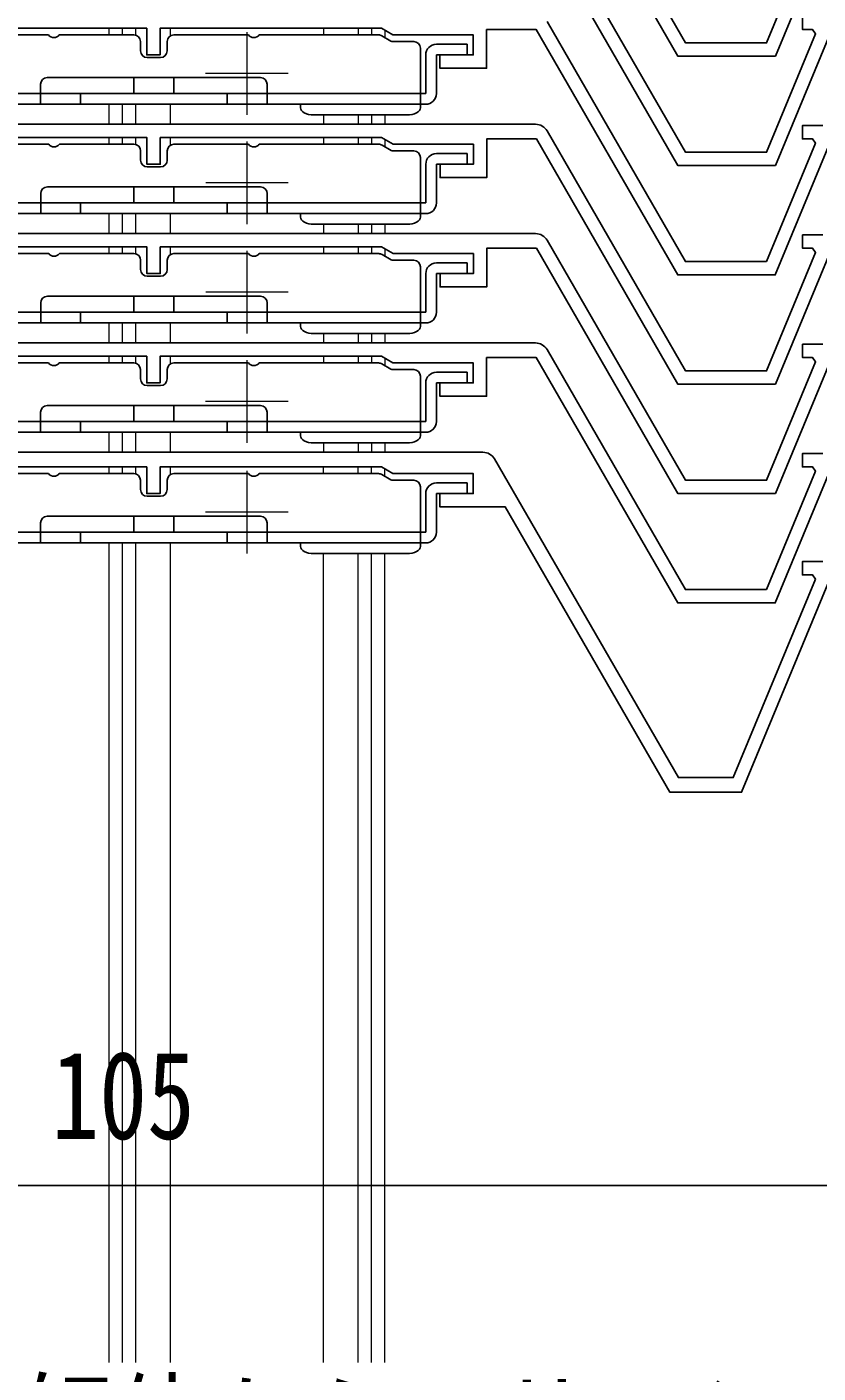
# Model space of a CAD drawing. Units: millimetres, scale not verified. Extents: x -527 to 523, y -789 to 788.
# Drawn here: x -412.4 to -353, y 95.6 to 196.6 of the extents above; entities that cross this region are included whole.
import ezdxf
from ezdxf.enums import TextEntityAlignment as Align

# ---------------------------------------------------------------- set-up
doc = ezdxf.new("R2010")
doc.units = ezdxf.units.MM
doc.header["$LTSCALE"] = 4
for name, color, linetype in [('0-2_YKK_11', 7, 'Continuous'), ('0-5_YKK_13', 4, 'Continuous'), ('0-7_YKK_D', 6, 'Continuous')]:
    doc.layers.add(name, color=color, linetype=linetype)
doc.layers.add('0-4_YKK_12', color=2, linetype='Continuous', lineweight=18)
doc.styles.add('ＭＳ ゴシック', font='')
doc.styles.get('ＭＳ ゴシック').set_extended_font_data('MS Gothic')

msp = doc.modelspace()

# ---------------------------------------------------------------- linework, layer by layer
at = {"layer": '0-2_YKK_11'}
for p, q in [((-374.226, 189.26), (-437.571, 189.26)), ((-374.226, 181.06), (-437.571, 181.06)), ((-374.235, 172.86), (-437.579, 172.86)), ((-378.177, 164.66), (-437.579, 164.66))]:
    msp.add_line(p, q, dxfattribs=at)
for points in [[(-352.671, 205.56), (-354.191, 205.56), (-354.191, 204.56), (-353.435, 204.56), (-353.219, 204.237), (-356.896, 195.36), (-362.968, 195.36), (-373.36, 213.36)], [(-374.169, 212.76), (-363.545, 194.36), (-356.228, 194.36), (-351.129, 206.668)], [(-352.671, 197.36), (-354.191, 197.36), (-354.191, 196.36), (-353.435, 196.36), (-353.219, 196.037), (-356.896, 187.16), (-362.968, 187.16), (-373.36, 205.16)], [(-374.169, 204.56), (-363.545, 186.16), (-356.228, 186.16), (-351.129, 198.468)], [(-352.68, 189.16), (-354.2, 189.16), (-354.2, 188.16), (-353.443, 188.16), (-353.228, 187.837), (-356.905, 178.96), (-362.977, 178.96), (-373.369, 196.96)], [(-420, 196.46), (-403.4, 196.46), (-403.4, 194.46), (-402.4, 194.46), (-402.4, 196.46), (-385.8, 196.46), (-384.934, 195.96), (-378.9, 195.96), (-378.9, 194.46), (-381.4, 194.46), (-381.4, 193.46), (-377.9, 193.46), (-377.9, 196.36), (-374.177, 196.36), (-363.554, 177.96), (-356.236, 177.96), (-351.138, 190.268)], [(-419.991, 188.26), (-403.391, 188.26), (-403.391, 186.26), (-402.391, 186.26), (-402.391, 188.26), (-385.791, 188.26), (-384.925, 187.76), (-378.891, 187.76), (-378.891, 186.26), (-381.391, 186.26), (-381.391, 185.26), (-377.891, 185.26), (-377.891, 188.16), (-374.169, 188.16), (-363.545, 169.76), (-356.228, 169.76), (-351.129, 182.068)], [(-352.671, 180.96), (-354.191, 180.96), (-354.191, 179.96), (-353.435, 179.96), (-353.219, 179.637), (-356.896, 170.76), (-362.968, 170.76), (-373.36, 188.76)], [(-419.991, 180.06), (-403.391, 180.06), (-403.391, 178.06), (-402.391, 178.06), (-402.391, 180.06), (-385.791, 180.06), (-384.925, 179.56), (-378.891, 179.56), (-378.891, 178.06), (-381.391, 178.06), (-381.391, 177.06), (-377.891, 177.06), (-377.891, 179.96), (-374.169, 179.96), (-363.545, 161.56), (-356.228, 161.56), (-351.129, 173.868)], [(-352.671, 172.76), (-354.191, 172.76), (-354.191, 171.76), (-353.435, 171.76), (-353.219, 171.437), (-356.896, 162.56), (-362.968, 162.56), (-373.36, 180.56)], [(-420, 171.86), (-403.4, 171.86), (-403.4, 169.86), (-402.4, 169.86), (-402.4, 171.86), (-385.8, 171.86), (-384.934, 171.36), (-378.9, 171.36), (-378.9, 169.86), (-381.4, 169.86), (-381.4, 168.86), (-377.9, 168.86), (-377.9, 171.76), (-374.177, 171.76), (-363.554, 153.36), (-356.236, 153.36), (-351.138, 165.668)], [(-352.68, 164.56), (-354.2, 164.56), (-354.2, 163.56), (-353.443, 163.56), (-353.228, 163.237), (-356.905, 154.36), (-362.977, 154.36), (-373.369, 172.36)], [(-420, 163.56), (-403.4, 163.56), (-403.4, 161.56), (-402.4, 161.56), (-402.4, 163.56), (-385.8, 163.56), (-384.934, 163.06), (-378.9, 163.06), (-378.9, 161.56), (-381.4, 161.56), (-381.4, 160.56), (-376.503, 160.56), (-364.148, 139.16), (-358.763, 139.16), (-351.138, 157.568)], [(-353.228, 155.137), (-359.39, 140.26), (-363.513, 140.26), (-377.311, 164.16)], [(-352.68, 156.46), (-354.2, 156.46), (-354.2, 155.46), (-353.443, 155.46), (-353.228, 155.137)]]:
    msp.add_lwpolyline(points, dxfattribs=at)
for centre in [(-374.226, 188.26), (-374.226, 180.06), (-374.235, 171.86), (-378.177, 163.66)]:
    msp.add_arc(centre, 1, 30, 90, dxfattribs=at)
at = {"layer": '0-4_YKK_12'}
for p, q in [((-406.241, 196.46), (-406.241, 195.96)), ((-405.241, 196.46), (-405.241, 195.96)), ((-404.241, 196.46), (-404.241, 195.942)), ((-401.641, 196.46), (-401.641, 195.882)), ((-395.891, 196.16), (-395.891, 189.96)), ((-390.141, 196.46), (-390.141, 195.96)), ((-387.541, 196.46), (-387.541, 195.96)), ((-386.541, 196.46), (-386.541, 195.96)), ((-385.541, 196.315), (-385.541, 195.768)), ((-392.791, 193.06), (-398.991, 193.06)), ((-406.241, 190.76), (-406.241, 189.26)), ((-405.241, 190.76), (-405.241, 189.26)), ((-404.241, 190.76), (-404.241, 189.26)), ((-401.641, 190.76), (-401.641, 189.26)), ((-390.141, 189.96), (-390.141, 189.26)), ((-387.541, 189.96), (-387.541, 189.26)), ((-386.541, 189.96), (-386.541, 189.26)), ((-385.541, 189.96), (-385.541, 189.26)), ((-406.241, 188.26), (-406.241, 187.76)), ((-405.241, 188.26), (-405.241, 187.76)), ((-404.241, 188.26), (-404.241, 187.744)), ((-401.641, 188.26), (-401.641, 187.676)), ((-395.883, 187.96), (-395.883, 181.76)), ((-390.141, 188.26), (-390.141, 187.76)), ((-387.541, 188.26), (-387.541, 187.76)), ((-386.541, 188.26), (-386.541, 187.76)), ((-385.541, 188.12), (-385.541, 187.573)), ((-392.783, 184.86), (-398.983, 184.86)), ((-406.241, 182.56), (-406.241, 181.06)), ((-405.241, 182.56), (-405.241, 181.06)), ((-404.241, 182.56), (-404.241, 181.06)), ((-401.641, 182.56), (-401.641, 181.06)), ((-390.141, 181.76), (-390.141, 181.06)), ((-387.541, 181.76), (-387.541, 181.06)), ((-386.541, 181.76), (-386.541, 181.06)), ((-385.541, 181.76), (-385.541, 181.06)), ((-406.241, 180.06), (-406.241, 179.56)), ((-405.241, 180.06), (-405.241, 179.56)), ((-404.241, 180.06), (-404.241, 179.544)), ((-401.641, 180.06), (-401.641, 179.476)), ((-395.883, 179.76), (-395.883, 173.56)), ((-390.141, 180.06), (-390.141, 179.56)), ((-387.541, 180.06), (-387.541, 179.56)), ((-386.541, 180.06), (-386.541, 179.56)), ((-385.541, 179.92), (-385.541, 179.373)), ((-392.783, 176.66), (-398.983, 176.66)), ((-406.241, 174.36), (-406.241, 172.86)), ((-405.241, 174.36), (-405.241, 172.86)), ((-404.241, 174.36), (-404.241, 172.86)), ((-401.641, 174.36), (-401.641, 172.86)), ((-390.141, 173.56), (-390.141, 172.86)), ((-387.541, 173.56), (-387.541, 172.86)), ((-386.541, 173.56), (-386.541, 172.86)), ((-385.541, 173.56), (-385.541, 172.86)), ((-406.241, 171.86), (-406.241, 171.36)), ((-405.241, 171.86), (-405.241, 171.36)), ((-404.241, 171.86), (-404.241, 171.342)), ((-401.641, 171.86), (-401.641, 171.282)), ((-390.141, 171.86), (-390.141, 171.36)), ((-387.541, 171.86), (-387.541, 171.36)), ((-386.541, 171.86), (-386.541, 171.36)), ((-385.541, 171.715), (-385.541, 171.168)), ((-395.891, 171.56), (-395.891, 165.36)), ((-392.791, 168.46), (-398.991, 168.46)), ((-406.241, 166.16), (-406.241, 164.66)), ((-405.241, 166.16), (-405.241, 164.66)), ((-404.241, 166.16), (-404.241, 164.66)), ((-401.641, 166.16), (-401.641, 164.66)), ((-390.141, 165.36), (-390.141, 164.66)), ((-387.541, 165.36), (-387.541, 164.66)), ((-386.541, 165.36), (-386.541, 164.66)), ((-385.541, 165.36), (-385.541, 164.66)), ((-406.256, 163.56), (-406.256, 163.06)), ((-405.256, 163.56), (-405.256, 163.06)), ((-404.256, 163.56), (-404.256, 163.046)), ((-401.656, 163.56), (-401.656, 162.972)), ((-390.156, 163.56), (-390.156, 163.06)), ((-387.556, 163.56), (-387.556, 163.06)), ((-386.556, 163.56), (-386.556, 163.06)), ((-395.891, 163.26), (-395.891, 157.06)), ((-385.556, 163.419), (-385.556, 162.877)), ((-392.791, 160.16), (-398.991, 160.16)), ((-406.256, 157.86), (-406.256, 96.394)), ((-405.256, 157.86), (-405.256, 96.394)), ((-404.256, 157.86), (-404.256, 96.394)), ((-401.656, 157.86), (-401.656, 96.394)), ((-390.156, 157.06), (-390.156, 96.394)), ((-387.556, 157.06), (-387.556, 96.394)), ((-386.556, 157.06), (-386.556, 96.394)), ((-385.556, 157.06), (-385.556, 96.394))]:
    msp.add_line(p, q, dxfattribs=at)
at = {"layer": '0-5_YKK_13'}
for p, q in [((-410.773, 195.96), (-419.739, 195.96)), ((-404.373, 195.96), (-409.973, 195.96)), ((-401.373, 195.96), (-395.773, 195.96)), ((-394.973, 195.96), (-386.007, 195.96)), ((-385.757, 195.893), (-385.077, 195.5)), ((-403.873, 194.76), (-403.873, 195.46)), ((-401.873, 195.46), (-401.873, 194.76)), ((-384.927, 195.46), (-383.373, 195.46)), ((-382.873, 191.56), (-382.873, 194.96)), ((-402.373, 194.26), (-403.373, 194.26)), ((-382.473, 194.46), (-382.473, 191.56)), ((-381.673, 191.56), (-381.673, 194.46)), ((-381.673, 194.46), (-379.373, 194.46)), ((-411.374, 190.76), (-411.374, 192.26)), ((-410.874, 192.76), (-394.874, 192.76)), ((-404.373, 192.76), (-404.373, 191.56)), ((-401.373, 191.56), (-401.373, 192.76)), ((-394.374, 190.76), (-394.374, 192.26)), ((-422.873, 191.56), (-411.374, 191.56)), ((-394.374, 191.56), (-411.374, 191.56)), ((-408.374, 190.76), (-408.374, 191.56)), ((-397.374, 191.56), (-397.374, 190.76)), ((-394.374, 191.56), (-382.873, 191.56)), ((-382.873, 190.76), (-382.873, 191.56)), ((-382.473, 191.56), (-382.873, 191.56)), ((-409.873, 190.76), (-397.373, 190.76)), ((-397.373, 190.76), (-395.873, 190.76)), ((-382.873, 190.76), (-395.873, 190.76)), ((-391.873, 190.76), (-391.873, 190.493)), ((-390.873, 189.96), (-383.873, 189.96)), ((-382.873, 190.76), (-382.473, 190.76)), ((-382.873, 190.76), (-382.873, 190.493)), ((-410.765, 187.76), (-419.731, 187.76)), ((-404.365, 187.76), (-409.965, 187.76)), ((-403.865, 186.56), (-403.865, 187.26)), ((-401.865, 187.26), (-401.865, 186.56)), ((-401.365, 187.76), (-395.765, 187.76)), ((-394.965, 187.76), (-385.999, 187.76)), ((-385.749, 187.693), (-385.068, 187.3)), ((-384.918, 187.26), (-383.365, 187.26)), ((-402.365, 186.06), (-403.365, 186.06)), ((-382.865, 183.36), (-382.865, 186.76)), ((-382.465, 186.26), (-382.465, 183.36)), ((-381.665, 183.36), (-381.665, 186.26)), ((-381.665, 186.26), (-379.365, 186.26)), ((-411.365, 182.56), (-411.365, 184.06)), ((-410.865, 184.56), (-394.865, 184.56)), ((-404.365, 184.56), (-404.365, 183.36)), ((-401.365, 183.36), (-401.365, 184.56)), ((-394.365, 182.56), (-394.365, 184.06)), ((-422.865, 183.36), (-411.365, 183.36)), ((-394.365, 183.36), (-411.365, 183.36)), ((-408.365, 182.56), (-408.365, 183.36)), ((-397.365, 183.36), (-397.365, 182.56)), ((-394.365, 183.36), (-382.865, 183.36)), ((-382.865, 182.56), (-382.865, 183.36)), ((-382.465, 183.36), (-382.865, 183.36)), ((-409.865, 182.56), (-397.365, 182.56)), ((-397.365, 182.56), (-395.865, 182.56)), ((-382.865, 182.56), (-395.865, 182.56)), ((-391.865, 182.56), (-391.865, 182.293)), ((-390.865, 181.76), (-383.865, 181.76)), ((-382.865, 182.56), (-382.465, 182.56)), ((-382.865, 182.56), (-382.865, 182.293)), ((-410.765, 179.56), (-419.731, 179.56)), ((-404.365, 179.56), (-409.965, 179.56)), ((-403.865, 178.36), (-403.865, 179.06)), ((-401.865, 179.06), (-401.865, 178.36)), ((-401.365, 179.56), (-395.765, 179.56)), ((-394.965, 179.56), (-385.999, 179.56)), ((-385.749, 179.493), (-385.068, 179.1)), ((-384.918, 179.06), (-383.365, 179.06)), ((-402.365, 177.86), (-403.365, 177.86)), ((-382.865, 175.16), (-382.865, 178.56)), ((-382.465, 178.06), (-382.465, 175.16)), ((-381.665, 175.16), (-381.665, 178.06)), ((-381.665, 178.06), (-379.365, 178.06)), ((-411.365, 174.36), (-411.365, 175.86)), ((-410.865, 176.36), (-394.865, 176.36)), ((-404.365, 176.36), (-404.365, 175.16)), ((-401.365, 175.16), (-401.365, 176.36)), ((-394.365, 174.36), (-394.365, 175.86)), ((-422.865, 175.16), (-411.365, 175.16)), ((-394.365, 175.16), (-411.365, 175.16)), ((-408.365, 174.36), (-408.365, 175.16)), ((-397.365, 175.16), (-397.365, 174.36)), ((-394.365, 175.16), (-382.865, 175.16)), ((-382.865, 174.36), (-382.865, 175.16)), ((-382.465, 175.16), (-382.865, 175.16)), ((-409.865, 174.36), (-397.365, 174.36)), ((-397.365, 174.36), (-395.865, 174.36)), ((-382.865, 174.36), (-395.865, 174.36)), ((-391.865, 174.36), (-391.865, 174.093)), ((-382.865, 174.36), (-382.465, 174.36)), ((-382.865, 174.36), (-382.865, 174.093)), ((-390.865, 173.56), (-383.865, 173.56)), ((-410.773, 171.36), (-419.739, 171.36)), ((-404.373, 171.36), (-409.973, 171.36)), ((-403.873, 170.16), (-403.873, 170.86)), ((-401.873, 170.86), (-401.873, 170.16)), ((-401.373, 171.36), (-395.773, 171.36)), ((-394.973, 171.36), (-386.007, 171.36)), ((-385.757, 171.293), (-385.077, 170.9)), ((-384.927, 170.86), (-383.373, 170.86)), ((-402.373, 169.66), (-403.373, 169.66)), ((-382.873, 166.96), (-382.873, 170.36)), ((-382.473, 169.86), (-382.473, 166.96)), ((-381.673, 166.96), (-381.673, 169.86)), ((-381.673, 169.86), (-379.373, 169.86)), ((-411.374, 166.16), (-411.374, 167.66)), ((-410.874, 168.16), (-394.874, 168.16)), ((-404.373, 168.16), (-404.373, 166.96)), ((-401.373, 166.96), (-401.373, 168.16)), ((-394.374, 166.16), (-394.374, 167.66)), ((-422.873, 166.96), (-411.374, 166.96)), ((-394.374, 166.96), (-411.374, 166.96)), ((-408.374, 166.16), (-408.374, 166.96)), ((-397.374, 166.96), (-397.374, 166.16)), ((-394.374, 166.96), (-382.873, 166.96)), ((-382.873, 166.16), (-382.873, 166.96)), ((-382.473, 166.96), (-382.873, 166.96)), ((-409.873, 166.16), (-397.373, 166.16)), ((-397.373, 166.16), (-395.873, 166.16)), ((-382.873, 166.16), (-395.873, 166.16)), ((-391.873, 166.16), (-391.873, 165.893)), ((-382.873, 166.16), (-382.473, 166.16)), ((-382.873, 166.16), (-382.873, 165.893)), ((-390.873, 165.36), (-383.873, 165.36)), ((-410.773, 163.06), (-419.739, 163.06)), ((-404.373, 163.06), (-409.973, 163.06)), ((-403.873, 161.86), (-403.873, 162.56)), ((-401.873, 162.56), (-401.873, 161.86)), ((-401.373, 163.06), (-395.773, 163.06)), ((-394.973, 163.06), (-386.007, 163.06)), ((-385.757, 162.993), (-385.077, 162.6)), ((-384.927, 162.56), (-383.373, 162.56)), ((-382.873, 158.66), (-382.873, 162.06)), ((-382.473, 161.56), (-382.473, 158.66)), ((-381.673, 158.66), (-381.673, 161.56)), ((-381.673, 161.56), (-379.373, 161.56)), ((-402.373, 161.36), (-403.373, 161.36)), ((-410.874, 159.86), (-394.874, 159.86)), ((-404.373, 159.86), (-404.373, 158.66)), ((-401.373, 158.66), (-401.373, 159.86)), ((-422.873, 158.66), (-411.374, 158.66)), ((-411.374, 157.86), (-411.374, 159.36)), ((-394.374, 158.66), (-411.374, 158.66)), ((-408.374, 157.86), (-408.374, 158.66)), ((-397.374, 158.66), (-397.374, 157.86)), ((-394.374, 157.86), (-394.374, 159.36)), ((-394.374, 158.66), (-382.873, 158.66)), ((-382.873, 157.86), (-382.873, 158.66)), ((-382.473, 158.66), (-382.873, 158.66)), ((-409.873, 157.86), (-397.373, 157.86)), ((-397.373, 157.86), (-395.873, 157.86)), ((-382.873, 157.86), (-395.873, 157.86)), ((-391.873, 157.86), (-391.873, 157.593)), ((-382.873, 157.86), (-382.473, 157.86)), ((-382.873, 157.86), (-382.873, 157.593)), ((-390.873, 157.06), (-383.873, 157.06))]:
    msp.add_line(p, q, dxfattribs=at)
for points in [[(-381.673, 195.26), (-379.373, 195.26), (-379.373, 194.46)], [(-409.873, 190.76), (-422.873, 190.76), (-422.873, 191.56)], [(-391.873, 190.493), (-391.854, 190.389), (-391.797, 190.289), (-391.705, 190.197), (-391.581, 190.116), (-391.429, 190.05), (-391.256, 190), (-391.069, 189.97), (-390.873, 189.96)], [(-383.873, 189.96), (-383.678, 189.97), (-383.491, 190), (-383.318, 190.05), (-383.166, 190.116), (-383.042, 190.197), (-382.95, 190.289), (-382.893, 190.389), (-382.873, 190.493)], [(-381.665, 187.06), (-379.365, 187.06), (-379.365, 186.26)], [(-409.865, 182.56), (-422.865, 182.56), (-422.865, 183.36)], [(-391.865, 182.293), (-391.846, 182.189), (-391.789, 182.089), (-391.696, 181.997), (-391.572, 181.916), (-391.42, 181.85), (-391.247, 181.8), (-391.06, 181.77), (-390.865, 181.76)], [(-383.865, 181.76), (-383.67, 181.77), (-383.482, 181.8), (-383.309, 181.85), (-383.158, 181.916), (-383.033, 181.997), (-382.941, 182.089), (-382.884, 182.189), (-382.865, 182.293)], [(-381.665, 178.86), (-379.365, 178.86), (-379.365, 178.06)], [(-409.865, 174.36), (-422.865, 174.36), (-422.865, 175.16)], [(-391.865, 174.093), (-391.846, 173.989), (-391.789, 173.889), (-391.696, 173.797), (-391.572, 173.716), (-391.42, 173.65), (-391.247, 173.6), (-391.06, 173.57), (-390.865, 173.56)], [(-383.865, 173.56), (-383.67, 173.57), (-383.482, 173.6), (-383.309, 173.65), (-383.158, 173.716), (-383.033, 173.797), (-382.941, 173.889), (-382.884, 173.989), (-382.865, 174.093)], [(-381.673, 170.66), (-379.373, 170.66), (-379.373, 169.86)], [(-409.873, 166.16), (-422.873, 166.16), (-422.873, 166.96)], [(-391.873, 165.893), (-391.854, 165.789), (-391.797, 165.689), (-391.705, 165.597), (-391.581, 165.516), (-391.429, 165.45), (-391.256, 165.4), (-391.069, 165.37), (-390.873, 165.36)], [(-383.873, 165.36), (-383.678, 165.37), (-383.491, 165.4), (-383.318, 165.45), (-383.166, 165.516), (-383.042, 165.597), (-382.95, 165.689), (-382.893, 165.789), (-382.873, 165.893)], [(-381.673, 162.36), (-379.373, 162.36), (-379.373, 161.56)], [(-409.873, 157.86), (-422.873, 157.86), (-422.873, 158.66)], [(-391.873, 157.593), (-391.854, 157.489), (-391.797, 157.389), (-391.705, 157.297), (-391.581, 157.216), (-391.429, 157.15), (-391.256, 157.1), (-391.069, 157.07), (-390.873, 157.06)], [(-383.873, 157.06), (-383.678, 157.07), (-383.491, 157.1), (-383.318, 157.15), (-383.166, 157.216), (-383.042, 157.297), (-382.95, 157.389), (-382.893, 157.489), (-382.873, 157.593)]]:
    msp.add_lwpolyline(points, dxfattribs=at)
for centre, radius, start, end in [((-410.373, 196.26), 0.5, 216.8699, 323.1301), ((-404.373, 195.46), 0.5, 0, 90), ((-401.373, 195.46), 0.5, 90, 180), ((-395.373, 196.26), 0.5, 216.8699, 323.1301), ((-386.007, 195.46), 0.5, 60, 90), ((-384.927, 195.76), 0.3, 240, 270), ((-383.373, 194.96), 0.5, 0, 90), ((-381.673, 194.46), 0.8, 90, 180), ((-403.373, 194.76), 0.5, 180, 270), ((-402.373, 194.76), 0.5, 270, 0), ((-410.874, 192.26), 0.5, 90, 180), ((-394.874, 192.26), 0.5, 0, 90), ((-382.473, 191.56), 0.8, 270, 0), ((-410.365, 188.06), 0.5, 216.8699, 323.1301), ((-404.365, 187.26), 0.5, 0, 90), ((-401.365, 187.26), 0.5, 90, 180), ((-395.365, 188.06), 0.5, 216.8699, 323.1301), ((-385.999, 187.26), 0.5, 60, 90), ((-384.918, 187.56), 0.3, 240, 270), ((-383.365, 186.76), 0.5, 0, 90), ((-381.665, 186.26), 0.8, 90, 180), ((-403.365, 186.56), 0.5, 180, 270), ((-402.365, 186.56), 0.5, 270, 0), ((-410.865, 184.06), 0.5, 90, 180), ((-394.865, 184.06), 0.5, 0, 90), ((-382.465, 183.36), 0.8, 270, 0), ((-410.365, 179.86), 0.5, 216.8699, 323.1301), ((-404.365, 179.06), 0.5, 0, 90), ((-401.365, 179.06), 0.5, 90, 180), ((-395.365, 179.86), 0.5, 216.8699, 323.1301), ((-385.999, 179.06), 0.5, 60, 90), ((-384.918, 179.36), 0.3, 240, 270), ((-383.365, 178.56), 0.5, 0, 90), ((-381.665, 178.06), 0.8, 90, 180), ((-403.365, 178.36), 0.5, 180, 270), ((-402.365, 178.36), 0.5, 270, 0), ((-410.865, 175.86), 0.5, 90, 180), ((-394.865, 175.86), 0.5, 0, 90), ((-382.465, 175.16), 0.8, 270, 0), ((-410.373, 171.66), 0.5, 216.8699, 323.1301), ((-404.373, 170.86), 0.5, 0, 90), ((-401.373, 170.86), 0.5, 90, 180), ((-395.373, 171.66), 0.5, 216.8699, 323.1301), ((-386.007, 170.86), 0.5, 60, 90), ((-384.927, 171.16), 0.3, 240, 270), ((-383.373, 170.36), 0.5, 0, 90), ((-381.673, 169.86), 0.8, 90, 180), ((-403.373, 170.16), 0.5, 180, 270), ((-402.373, 170.16), 0.5, 270, 0), ((-410.874, 167.66), 0.5, 90, 180), ((-394.874, 167.66), 0.5, 0, 90), ((-382.473, 166.96), 0.8, 270, 0), ((-410.373, 163.36), 0.5, 216.8699, 323.1301), ((-404.373, 162.56), 0.5, 0, 90), ((-401.373, 162.56), 0.5, 90, 180), ((-395.373, 163.36), 0.5, 216.8699, 323.1301), ((-386.007, 162.56), 0.5, 60, 90), ((-384.927, 162.86), 0.3, 240, 270), ((-383.373, 162.06), 0.5, 0, 90), ((-403.373, 161.86), 0.5, 180, 270), ((-402.373, 161.86), 0.5, 270, 0), ((-381.673, 161.56), 0.8, 90, 180), ((-410.874, 159.36), 0.5, 90, 180), ((-394.874, 159.36), 0.5, 0, 90), ((-382.473, 158.66), 0.8, 270, 0)]:
    msp.add_arc(centre, radius, start, end, dxfattribs=at)
at = {"layer": '0-7_YKK_D'}
msp.add_line((-454.906, 109.685), (-349.902, 109.685), dxfattribs=at)

# ---------------------------------------------------------------- texts
at = {"layer": '0-7_YKK_D', "style": 'ＭＳ ゴシック', "width": 0.8}
for s, p in [('105', (-410.564, 111.185)), ('※躯体からのサッシ出幅寸法は85mm以下', (-420.35, 86.185))]:
    msp.add_text(s, height=6.598, dxfattribs=at).set_placement(p, align=Align.BOTTOM_LEFT)

doc.saveas('drawing.dxf')
